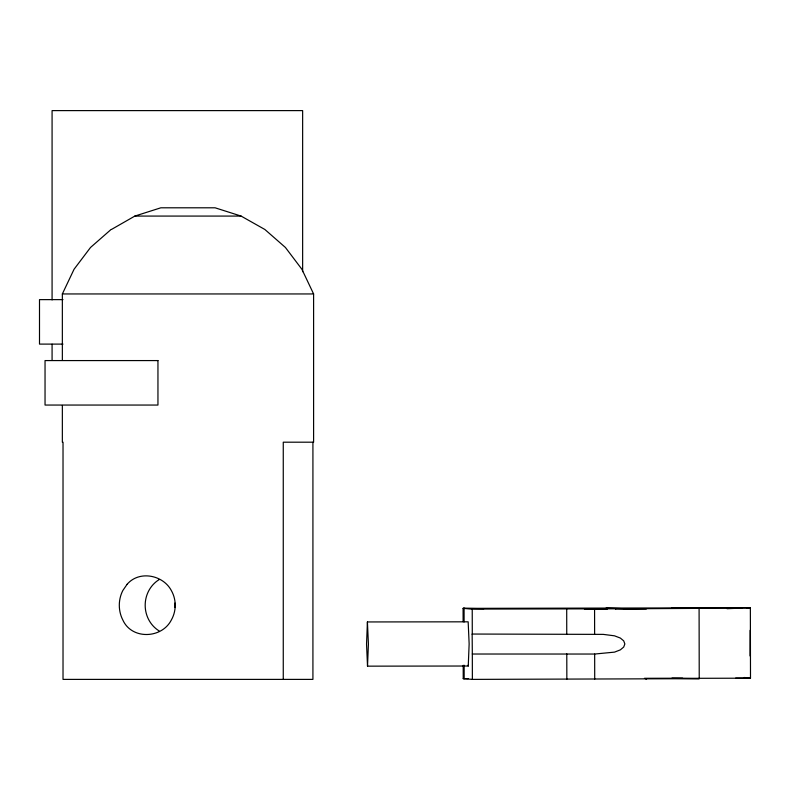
<?xml version="1.0" encoding="UTF-8"?>
<svg xmlns="http://www.w3.org/2000/svg" width="790" height="790" viewBox="0 0 790 790"><rect width="100%" height="100%" fill="white"/><g stroke="black" fill="none" stroke-linecap="round" stroke-linejoin="round"><path stroke-width="1.19" d="M367.419 621.947L366.55 644.057L367.518 666.158L468.253 666.019L469.142 643.919L468.164 621.819L367.419 621.947L368.407 644.057L367.518 666.158M472.321 654.021L472.153 634.044L603.284 634.38L614.511 635.822L620.338 638.053L623.695 640.848L624.851 643.949L623.705 647.05L620.357 649.864L614.541 652.125L594.663 654.041L472.321 654.021L472.371 679.39L699.229 678.669L699.091 608.369L671.589 608.063L750.362 607.885L750.5 678.185L671.727 678.363L699.229 678.669M62.351 360.112L62.351 293.949L74.062 269.252L90.534 247.458L111.084 229.475M111.43 229.475L134.853 216.075L160.844 207.8L215.097 207.8L241.088 216.075L264.857 229.475L285.407 247.458L301.889 269.252L313.6 293.949L313.6 442.193L283.264 442.193L283.264 679.39M726.998 608.705L741.721 608.093M746.629 607.885L750.362 607.885M699.091 608.369L615.459 608.863M645.667 678.758L646.733 678.729L645.667 678.709M607.401 608.675L584.333 608.813L607.401 608.873M623.517 608.853L646.595 608.715L615.459 608.665M749.088 607.777L463.088 608.369L463.118 621.7M483.895 608.695L463.088 608.369L472.232 609.09L615.874 608.813M463.197 665.328L463.226 678.659L468.154 678.649M644.442 678.294L682.649 678.215M735.658 678.106L750.5 678.185M134.853 216.075L241.088 216.075M62.351 293.949L313.6 293.949M62.993 299.627L39.5 299.627L39.5 344.104L62.993 344.104M606.088 608.073L624.357 608.685M463.226 678.659L472.371 679.39M744.328 677.484L749.216 678.077M750.056 655.967L750.144 630.311M468.016 665.269L468.253 666.019M594.574 608.843L594.623 634.014M594.663 654.041L594.712 679.143M566.707 608.912L566.746 634.301M566.786 653.873L566.845 679.202M472.232 609.09L472.282 634.459M464.086 608.063L464.105 621.957M464.145 665.239L464.165 678.748M312.919 442.193L312.919 679.39L63.022 679.39L63.022 442.193L62.351 442.193L62.351 405.438M302.639 271.671L302.639 110.61L52.081 110.61L52.081 299.943M52.081 344.203L52.081 360.191M174.926 607.471A29.645 27.956 -90 0 1 174.926 603.056M159.165 630.943A29.645 27.956 -90 0 1 159.165 579.593M127.111 584.304L122.875 590.446A29.437 26.238 -90 0 0 122.875 620.091C131.841 639.89 161.723 638.725 171.292 620.091A29.437 28.796 -90 0 0 171.292 590.446C162.908 574.814 139.079 570.222 127.111 584.304M157.951 360.576L45.04 360.576L45.04 405.053L157.951 405.053L157.951 360.576"/></g></svg>
